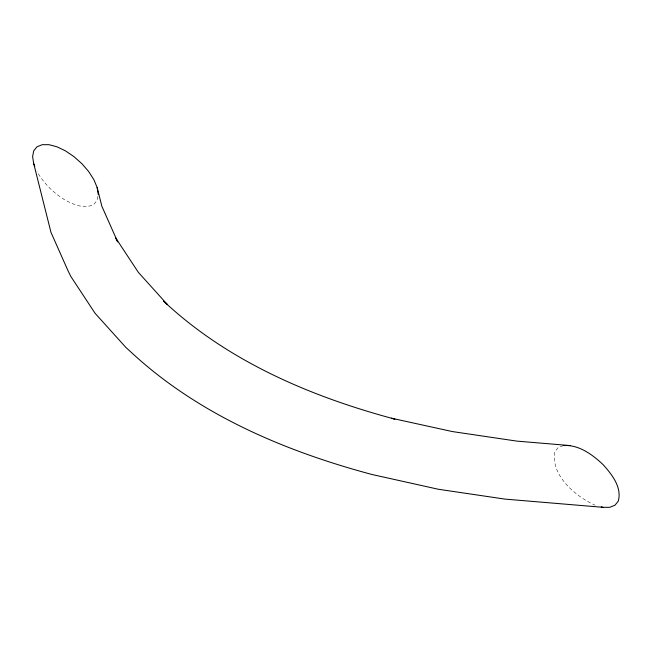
<?xml version="1.0" encoding="UTF-8"?>
<svg xmlns="http://www.w3.org/2000/svg" width="652" height="652" viewBox="0 0 652 652"><rect width="100%" height="100%" fill="white"/><g stroke="black" fill="none" stroke-linecap="round" stroke-linejoin="round"><path stroke-width="0.49" stroke-dasharray="3.26 2.44" d="M97.881 196.431L97.14 200.262L93.855 204.329C84.646 209.463 73.912 204.687 65.428 200.262C53.766 193.196 43.725 183.408 37.001 171.5M563.361 445.569L558.145 447.671L554.86 451.738C550.402 475.357 575.74 496.555 595.072 505.21"/><path stroke-width="0.98" d="M563.361 445.569C578.789 444.477 592.293 454.485 602.986 464.526C611.747 474.265 622.13 487.166 618.283 501.143L614.999 505.202L609.783 507.313L602.986 507.313L504.86 499.098L438.258 489.236L372.039 474.509C283.938 450.948 197.051 413.979 129.74 350.939L125.926 347.483L95.053 313.253L70.881 276.529L68.305 271.387L50.97 232.357L33.717 163.644L32.6 156.61L33.717 150.856L37.001 146.798L42.217 144.687L49.014 144.687L56.928 146.79L65.428 150.856L73.921 156.602L81.842 163.644L88.639 171.492L93.855 179.618L97.14 187.474L101.842 206.211L117.694 241.916L115.526 237.687L138.363 272.365L167.515 304.688L163.693 301.232C227.931 361.395 310.849 396.677 394.925 419.154L391.575 418.225L452.39 431.567L516.832 441.111L570.158 445.569M601.226 506.84L602.986 507.313M33.717 163.644L34.809 166.26M97.14 187.474L98.256 194.516"/></g></svg>
